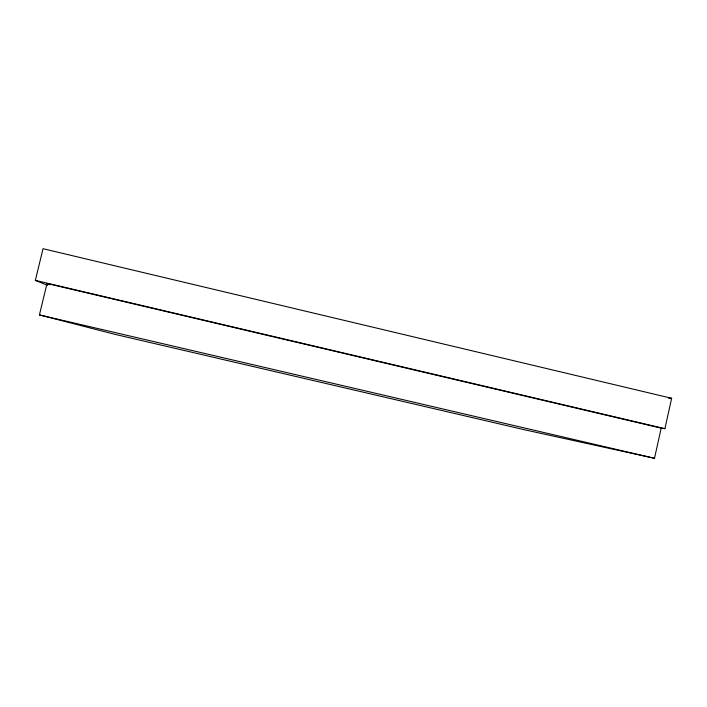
<?xml version="1.0" encoding="UTF-8"?>
<svg xmlns="http://www.w3.org/2000/svg" width="707" height="707" viewBox="0 0 707 707"><rect width="100%" height="100%" fill="white"/><g stroke="black" fill="none" stroke-linecap="round" stroke-linejoin="round"><path stroke-width="1.06" d="M661.195 428.15L47.024 283.498L39.415 314.924L114.605 334.261L525.566 430.006L654.496 458.295L661.195 428.15L664.898 428.672L671.65 398.297L43.039 248.705L35.35 280.387L47.493 285.301M668.354 398.085L671.65 398.297M39.415 314.924L654.496 458.295M35.35 280.387L664.898 428.672M47.024 283.498L50.047 284.753"/></g></svg>
